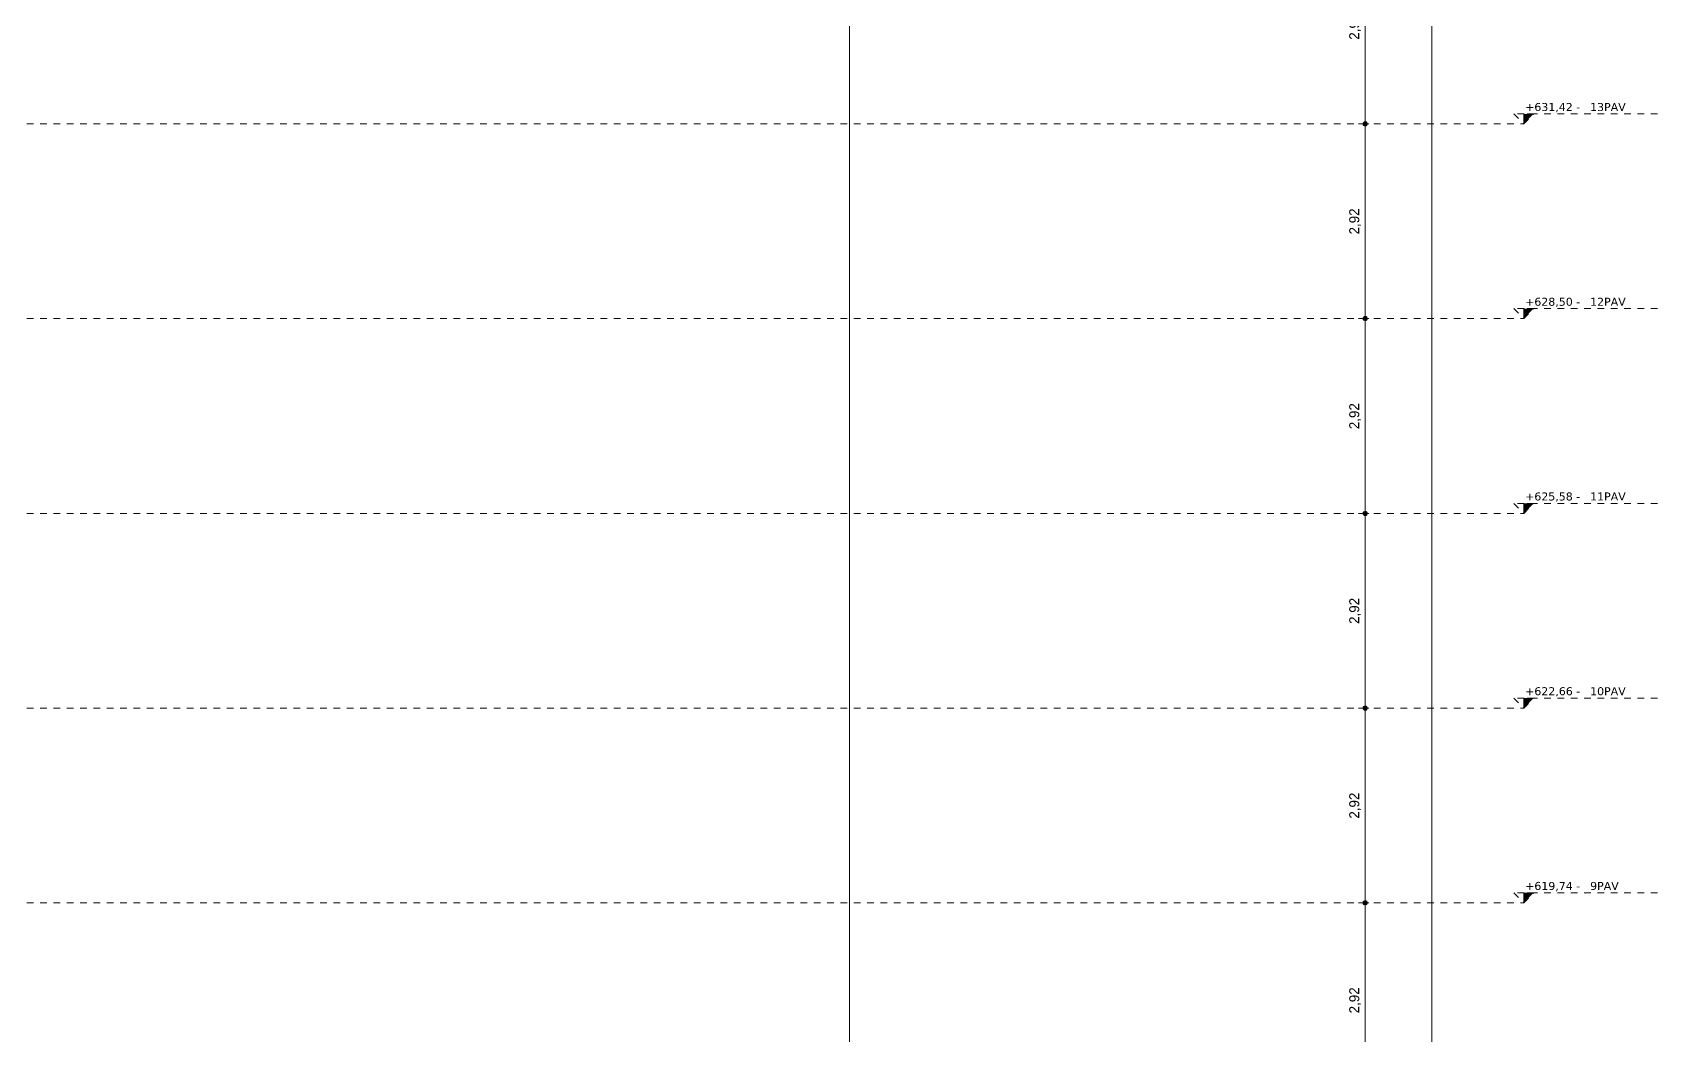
# Model space of a CAD drawing. Header units: metres. Extents: x -96 to 123, y 1 to 648.
# Drawn here: x 81.05 to 105.42, y 617.75 to 632.79 of the extents above; entities that cross this region are included whole.
import ezdxf

# ---------------------------------------------------------------- set-up
doc = ezdxf.new("R2010")
doc.units = ezdxf.units.M
doc.linetypes.add('_Tracejado longo', pattern=[0.014288, 0.009525, -0.004763])
for name, color, linetype, lineweight in [('A-ANNO-DIMS', 7, 'Continuous', 5), ('A-ANNO-DIMS-100', 7, 'Continuous', 5), ('A-DETL', 7, 'Continuous', 5), ('A-FLOR-LEVL', 7, 'Continuous', 5)]:
    doc.layers.add(name, color=color, linetype=linetype, lineweight=lineweight)
doc.styles.add('Century Gothic', font='GOTHIC.TTF', dxfattribs={"height": 0.15})
doc.styles.add('Verdana', font='verdana.ttf', dxfattribs={"height": 0.12})
doc.dimstyles.new('PAA_-_Cota_com_linha_-_metros', dxfattribs={"dimscale": 0.3048, "dimtxt": 0.156625, "dimasz": 0.853018, "dimexe": 0.328084, "dimexo": 0.328084, "dimgap": 0.131234, "dimtad": 1, "dimrnd": 0.01, "dimzin": 0, "dimdsep": 46, "dimtxsty": 'Century Gothic', "dimblk1": 'DOTSMALL', "dimblk2": 'DOTSMALL', "dimsah": 1, "dimcen": 0.09, "dimdle": 0.459318, "dimazin": 0, "dimtfac": 1, "dimtdec": 4, "dimtix": 1, "dimtmove": 0, "dimatfit": 3, "dimfxl": 1, "dimtvp": 1, "dimtolj": 1, "dimtzin": 0, "dimarcsym": 2})

# ---------------------------------------------------------------- blocks, each defined once
blk = doc.blocks.new('Level - Extremidade do nível - Seta preenchida-686677-Section 3')
at = {"layer": 'A-FLOR-LEVL', "linetype": '_Tracejado longo'}
blk.add_hatch(color=256, dxfattribs=at).paths.add_polyline_path([(3.897, 592.43), (3.747, 592.28), (3.747, 592.43)])
for p, q in [((3.597, 592.43), (3.747, 592.28)), ((5.754, 592.43), (3.597, 592.43)), ((3.747, 592.28), (3.897, 592.43)), ((3.747, 592.28), (3.747, 592.43)), ((3.897, 592.43), (3.747, 592.43)), ((3.747, 592.43), (3.747, 592.28)), ((3.747, 592.28), (3.897, 592.43))]:
    blk.add_line(p, q, dxfattribs=at)
blk = doc.blocks.new('DIMBLOCK56-Section 3')
at = {"layer": 'A-ANNO-DIMS-100', "true_color": 0x800000}
h = blk.add_hatch(color=16, dxfattribs=at)
edge = h.paths.add_edge_path()
edge.add_arc((101.04, 619.74), 0.0325, 0, 360)
h = blk.add_hatch(color=16, dxfattribs=at)
edge = h.paths.add_edge_path()
edge.add_arc((101.04, 616.82), 0.0325, 0, 360)
at = {"layer": 'A-ANNO-DIMS-100', "color": 16, "true_color": 0x800000}
for p, q in [((101.04, 619.74), (100.94, 619.74)), ((101.04, 616.82), (101.04, 619.74)), ((101.04, 619.74), (101.094, 619.74)), ((101.04, 616.82), (100.94, 616.82)), ((101.04, 616.82), (101.094, 616.82))]:
    blk.add_line(p, q, dxfattribs=at)
for centre in [(101.04, 619.74), (101.04, 616.82)]:
    blk.add_circle(centre, 0.0325, dxfattribs=at)
at = {"layer": 'A-ANNO-DIMS-100', "color": 0, "insert": (100.8, 618.082), "char_height": 0.15, "width": 0.4755, "attachment_point": 1, "rotation": 90, "line_spacing_factor": 0.984502, "style": 'Century Gothic'}
blk.add_mtext('2,92', dxfattribs=at)
blk = doc.blocks.new('_DotSmall')
at = {"color": 0, "linetype": 'ByBlock', "const_width": 0.5}
blk.add_lwpolyline([(-0.0625, 0, 1), (0.0625, 0, 1)], format="xyb", close=True, dxfattribs=at)
blk = doc.blocks.new('DIMBLOCK57-Section 3')
at = {"layer": 'A-ANNO-DIMS-100', "true_color": 0x800000}
h = blk.add_hatch(color=16, dxfattribs=at)
edge = h.paths.add_edge_path()
edge.add_arc((101.04, 622.66), 0.0325, 0, 360)
h = blk.add_hatch(color=16, dxfattribs=at)
edge = h.paths.add_edge_path()
edge.add_arc((101.04, 619.74), 0.0325, 0, 360)
at = {"layer": 'A-ANNO-DIMS-100', "color": 16, "true_color": 0x800000}
for p, q in [((101.04, 622.66), (100.94, 622.66)), ((101.04, 619.74), (101.04, 622.66)), ((101.04, 622.66), (101.094, 622.66)), ((101.04, 619.74), (100.94, 619.74)), ((101.04, 619.74), (101.094, 619.74))]:
    blk.add_line(p, q, dxfattribs=at)
for centre in [(101.04, 622.66), (101.04, 619.74)]:
    blk.add_circle(centre, 0.0325, dxfattribs=at)
at = {"layer": 'A-ANNO-DIMS-100', "color": 0, "insert": (100.8, 621.002), "char_height": 0.15, "width": 0.4755, "attachment_point": 1, "rotation": 90, "line_spacing_factor": 0.984502, "style": 'Century Gothic'}
blk.add_mtext('2,92', dxfattribs=at)
blk = doc.blocks.new('DIMBLOCK58-Section 3')
at = {"layer": 'A-ANNO-DIMS-100', "true_color": 0x800000}
h = blk.add_hatch(color=16, dxfattribs=at)
edge = h.paths.add_edge_path()
edge.add_arc((101.04, 625.58), 0.0325, 0, 360)
h = blk.add_hatch(color=16, dxfattribs=at)
edge = h.paths.add_edge_path()
edge.add_arc((101.04, 622.66), 0.0325, 0, 360)
at = {"layer": 'A-ANNO-DIMS-100', "color": 16, "true_color": 0x800000}
for p, q in [((101.04, 625.58), (100.94, 625.58)), ((101.04, 622.66), (101.04, 625.58)), ((101.04, 625.58), (101.094, 625.58)), ((101.04, 622.66), (100.94, 622.66)), ((101.04, 622.66), (101.094, 622.66))]:
    blk.add_line(p, q, dxfattribs=at)
for centre in [(101.04, 625.58), (101.04, 622.66)]:
    blk.add_circle(centre, 0.0325, dxfattribs=at)
at = {"layer": 'A-ANNO-DIMS-100', "color": 0, "insert": (100.8, 623.922), "char_height": 0.15, "width": 0.4755, "attachment_point": 1, "rotation": 90, "line_spacing_factor": 0.984502, "style": 'Century Gothic'}
blk.add_mtext('2,92', dxfattribs=at)
blk = doc.blocks.new('DIMBLOCK59-Section 3')
at = {"layer": 'A-ANNO-DIMS-100', "true_color": 0x800000}
h = blk.add_hatch(color=16, dxfattribs=at)
edge = h.paths.add_edge_path()
edge.add_arc((101.04, 628.5), 0.0325, 0, 360)
h = blk.add_hatch(color=16, dxfattribs=at)
edge = h.paths.add_edge_path()
edge.add_arc((101.04, 625.58), 0.0325, 0, 360)
at = {"layer": 'A-ANNO-DIMS-100', "color": 16, "true_color": 0x800000}
for p, q in [((101.04, 628.5), (100.94, 628.5)), ((101.04, 625.58), (101.04, 628.5)), ((101.04, 628.5), (101.094, 628.5)), ((101.04, 625.58), (100.94, 625.58)), ((101.04, 625.58), (101.094, 625.58))]:
    blk.add_line(p, q, dxfattribs=at)
for centre in [(101.04, 628.5), (101.04, 625.58)]:
    blk.add_circle(centre, 0.0325, dxfattribs=at)
at = {"layer": 'A-ANNO-DIMS-100', "color": 0, "insert": (100.8, 626.842), "char_height": 0.15, "width": 0.4755, "attachment_point": 1, "rotation": 90, "line_spacing_factor": 0.984502, "style": 'Century Gothic'}
blk.add_mtext('2,92', dxfattribs=at)
blk = doc.blocks.new('DIMBLOCK60-Section 3')
at = {"layer": 'A-ANNO-DIMS-100', "true_color": 0x800000}
h = blk.add_hatch(color=16, dxfattribs=at)
edge = h.paths.add_edge_path()
edge.add_arc((101.04, 631.42), 0.0325, 0, 360)
h = blk.add_hatch(color=16, dxfattribs=at)
edge = h.paths.add_edge_path()
edge.add_arc((101.04, 628.5), 0.0325, 0, 360)
at = {"layer": 'A-ANNO-DIMS-100', "color": 16, "true_color": 0x800000}
for p, q in [((101.04, 631.42), (100.94, 631.42)), ((101.04, 628.5), (101.04, 631.42)), ((101.04, 631.42), (101.094, 631.42)), ((101.04, 628.5), (100.94, 628.5)), ((101.04, 628.5), (101.094, 628.5))]:
    blk.add_line(p, q, dxfattribs=at)
for centre in [(101.04, 631.42), (101.04, 628.5)]:
    blk.add_circle(centre, 0.0325, dxfattribs=at)
at = {"layer": 'A-ANNO-DIMS-100', "color": 0, "insert": (100.8, 629.762), "char_height": 0.15, "width": 0.4755, "attachment_point": 1, "rotation": 90, "line_spacing_factor": 0.984502, "style": 'Century Gothic'}
blk.add_mtext('2,92', dxfattribs=at)
blk = doc.blocks.new('DIMBLOCK61-Section 3')
at = {"layer": 'A-ANNO-DIMS-100', "true_color": 0x800000}
h = blk.add_hatch(color=16, dxfattribs=at)
edge = h.paths.add_edge_path()
edge.add_arc((101.04, 634.34), 0.0325, 0, 360)
h = blk.add_hatch(color=16, dxfattribs=at)
edge = h.paths.add_edge_path()
edge.add_arc((101.04, 631.42), 0.0325, 0, 360)
at = {"layer": 'A-ANNO-DIMS-100', "color": 16, "true_color": 0x800000}
for p, q in [((101.04, 634.34), (100.94, 634.34)), ((101.04, 631.42), (101.04, 634.34)), ((101.04, 634.34), (101.094, 634.34)), ((101.04, 631.42), (100.94, 631.42)), ((101.04, 631.42), (101.094, 631.42))]:
    blk.add_line(p, q, dxfattribs=at)
for centre in [(101.04, 634.34), (101.04, 631.42)]:
    blk.add_circle(centre, 0.0325, dxfattribs=at)
at = {"layer": 'A-ANNO-DIMS-100', "color": 0, "insert": (100.8, 632.682), "char_height": 0.15, "width": 0.4755, "attachment_point": 1, "rotation": 90, "line_spacing_factor": 0.984502, "style": 'Century Gothic'}
blk.add_mtext('2,92', dxfattribs=at)
blk = doc.blocks.new('DIMBLOCK66-Section 3')
at = {"layer": 'A-ANNO-DIMS-100', "true_color": 0x800000}
h = blk.add_hatch(color=16, dxfattribs=at)
edge = h.paths.add_edge_path()
edge.add_arc((102.04, 640.18), 0.0325, 0, 360)
h = blk.add_hatch(color=16, dxfattribs=at)
edge = h.paths.add_edge_path()
edge.add_arc((102.04, 592.28), 0.0325, 0, 360)
at = {"layer": 'A-ANNO-DIMS-100', "color": 16, "true_color": 0x800000}
for p, q in [((102.04, 640.18), (101.94, 640.18)), ((102.04, 592.14), (102.04, 640.32)), ((102.04, 640.18), (102.094, 640.18)), ((102.04, 592.28), (101.94, 592.28)), ((102.04, 592.28), (102.094, 592.28))]:
    blk.add_line(p, q, dxfattribs=at)
for centre in [(102.04, 640.18), (102.04, 592.28)]:
    blk.add_circle(centre, 0.0325, dxfattribs=at)
at = {"layer": 'A-ANNO-DIMS-100', "color": 0, "insert": (101.8, 615.975), "char_height": 0.15, "width": 0.6127, "attachment_point": 1, "rotation": 90, "line_spacing_factor": 0.984502, "style": 'Century Gothic'}
blk.add_mtext('47,90', dxfattribs=at)

msp = doc.modelspace()

# ---------------------------------------------------------------- linework, layer by layer
at = {"layer": 'A-DETL', "color": 252, "true_color": 0x969696}
msp.add_line((93.305, 637.26), (93.305, 599.3), dxfattribs=at)
at = {"layer": 'A-FLOR-LEVL', "color": 8, "linetype": '_Tracejado longo', "true_color": 0x808080}
for p, q in [((52.97, 631.42), (103.416, 631.42)), ((52.97, 628.5), (103.416, 628.5)), ((52.97, 625.58), (103.416, 625.58)), ((52.97, 622.66), (103.416, 622.66)), ((52.97, 619.74), (103.416, 619.74))]:
    msp.add_line(p, q, dxfattribs=at)

# ---------------------------------------------------------------- block references
at = {"layer": 'A-FLOR-LEVL', "linetype": '_Tracejado longo'}
for p in [(99.669, 39.14), (99.669, 36.22), (99.669, 33.3), (99.669, 30.38), (99.669, 27.46)]:
    msp.add_blockref('Level - Extremidade do nível - Seta preenchida-686677-Section 3', p, dxfattribs=at)

# ---------------------------------------------------------------- texts
at = {"layer": 'A-FLOR-LEVL', "linetype": '_Tracejado longo', "char_height": 0.12, "attachment_point": 1, "style": 'Verdana'}
for s, insert, width in [('+631,42 -', (103.438, 631.733), 0.98608), ('13PAV', (104.412, 631.733), 0.60928), ('+628,50 -', (103.438, 628.813), 0.98608), ('12PAV', (104.412, 628.813), 0.60928), ('+625,58 -', (103.438, 625.893), 0.98608), ('11PAV', (104.412, 625.893), 0.60928), ('+622,66 -', (103.438, 622.973), 0.98608), ('10PAV', (104.412, 622.973), 0.60928), ('+619,74 -', (103.438, 620.053), 0.98608), ('9PAV', (104.412, 620.053), 0.48903)]:
    msp.add_mtext(s, dxfattribs=dict(at, insert=insert, width=width))

# ---------------------------------------------------------------- dimensions: what is measured, and where the dimension line sits
at = {"layer": 'A-ANNO-DIMS', "color": 16, "true_color": 0x800000}
for base, p1, p2, override, picture, middle in [((102.04, 640.18), (101.994, 592.28), (101.994, 640.18), {"dimpost": '<>', "dimfxl": 47.9}, 'DIMBLOCK66-Section 3', (101.921, 616.23)), ((101.04, 634.34), (100.994, 631.42), (100.994, 634.34), {"dimpost": '<>', "dimfxl": 2.92}, 'DIMBLOCK61-Section 3', (100.921, 632.88)), ((101.04, 631.42), (100.994, 628.5), (100.994, 631.42), {"dimpost": '<>', "dimfxl": 2.92}, 'DIMBLOCK60-Section 3', (100.921, 629.96)), ((101.04, 628.5), (100.994, 625.58), (100.994, 628.5), {"dimpost": '<>', "dimfxl": 2.92}, 'DIMBLOCK59-Section 3', (100.921, 627.04)), ((101.04, 625.58), (100.994, 622.66), (100.994, 625.58), {"dimpost": '<>', "dimfxl": 2.92}, 'DIMBLOCK58-Section 3', (100.921, 624.12)), ((101.04, 622.66), (100.994, 619.74), (100.994, 622.66), {"dimpost": '<>', "dimfxl": 2.92}, 'DIMBLOCK57-Section 3', (100.921, 621.2)), ((101.04, 619.74), (100.994, 616.82), (100.994, 619.74), {"dimpost": '<>', "dimfxl": 2.92}, 'DIMBLOCK56-Section 3', (100.921, 618.28))]:
    dim = msp.add_linear_dim(base=base, p1=p1, p2=p2, angle=90, dimstyle='PAA_-_Cota_com_linha_-_metros', override=override, dxfattribs=at)
    dim.commit()
    dim.dimension.update_dxf_attribs({"geometry": picture, "text_midpoint": middle})

doc.saveas('drawing.dxf')
